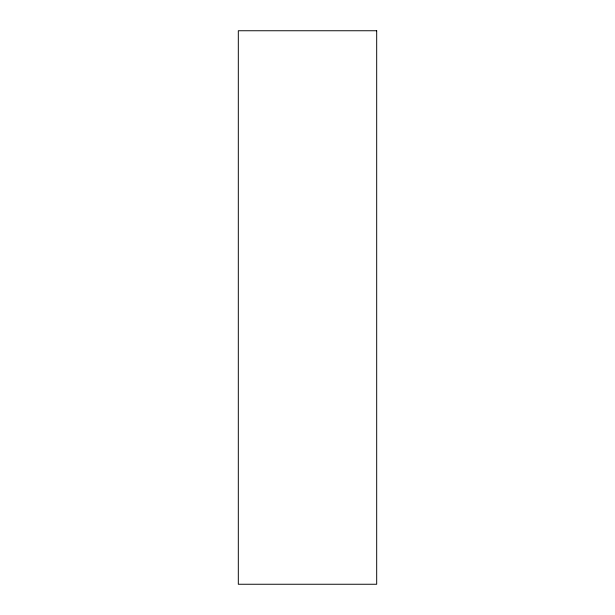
<?xml version="1.0" encoding="UTF-8"?>
<svg xmlns="http://www.w3.org/2000/svg" width="615" height="615" viewBox="0 0 615 615"><rect width="100%" height="100%" fill="white"/><g stroke="black" fill="none" stroke-linecap="round" stroke-linejoin="round"><path stroke-width="0.92" d="M376.688 30.75L238.312 30.75L238.312 584.25L376.688 584.25L376.688 30.75"/></g></svg>
